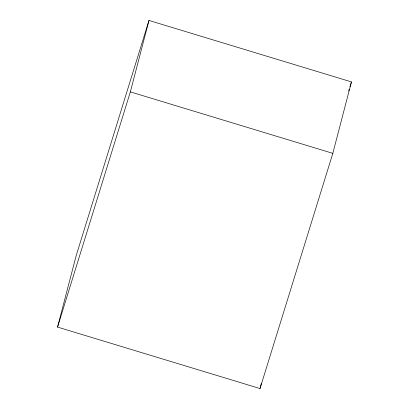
<?xml version="1.0" encoding="UTF-8"?>
<svg xmlns="http://www.w3.org/2000/svg" width="409" height="409" viewBox="0 0 409 409"><rect width="100%" height="100%" fill="white"/><g stroke="black" fill="none" stroke-linecap="round" stroke-linejoin="round"><path stroke-width="0.61" d="M57.546 327.088L76.181 255.651L148.988 20.45L351.454 81.912L332.819 153.349L260.012 388.55L57.546 327.088L130.353 91.887L148.988 20.45M260.012 388.55L261.295 383.622M348.621 91.049L349.189 89.223M349.946 86.785L351.454 81.912M130.353 91.887L332.819 153.349"/></g></svg>
